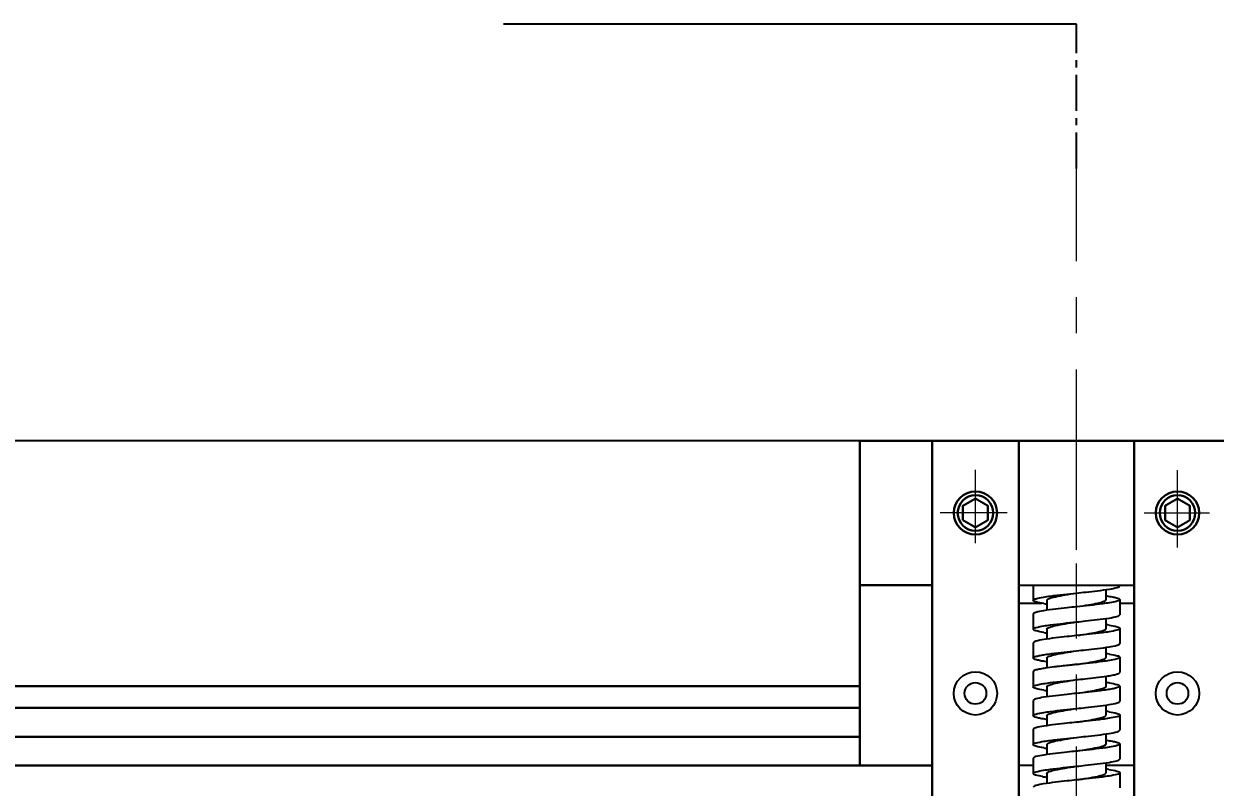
# Model space of a CAD drawing. Header units: inches. Extents: x -8900 to -5053, y -1814 to -15.
# Drawn here: x -8618.8 to -8536.2, y -486.6 to -433.7 of the extents above; entities that cross this region are included whole.
import ezdxf

# ---------------------------------------------------------------- set-up
doc = ezdxf.new("R2010")
doc.units = ezdxf.units.IN
doc.header["$LTSCALE"] = 2
doc.header["$MEASUREMENT"] = 0
doc.linetypes.add('CENTER', pattern=[2, 1.25, -0.25, 0.25, -0.25])
doc.linetypes.add('HIDDEN', pattern=[0.375, 0.25, -0.125])
doc.layers.add('02___PRT_ALL_AXES', color=7, linetype='Continuous')
doc.layers.add('DEFAULT_1', color=7, linetype='CENTER')
doc.layers.add('duong co ban', color=7, linetype='Continuous', lineweight=50)
doc.layers.add('duong tam', color=1, linetype='CENTER', lineweight=20)
doc.styles.get("Standard").update_dxf_attribs({"font": 'arial.ttf', "height": 2.5})
doc.dimstyles.new('d3', dxfattribs={"dimtxt": 4, "dimasz": 3.5, "dimexe": 1.5, "dimexo": 0, "dimgap": 1.5, "dimtad": 1, "dimtoh": 1, "dimdec": 1, "dimtxsty": 'Standard', "dimcen": 2.5, "dimadec": 0, "dimazin": 0, "dimtm": 1e-09, "dimtfac": 1, "dimtdec": 1, "dimtix": 1, "dimtmove": 0, "dimatfit": 3, "dimfxl": 0.18, "dimtolj": 1, "dimarcsym": 1})
doc.dimstyles.get("Standard").update_dxf_attribs({"dimtxt": 0.18, "dimasz": 0.18, "dimexe": 0.18, "dimexo": 0.0625, "dimgap": 0.09, "dimtad": 0, "dimtih": 1, "dimtoh": 1, "dimdec": 4, "dimzin": 0, "dimdsep": 46, "dimtxsty": 'Standard', "dimcen": 0.09, "dimadec": 0, "dimazin": 0, "dimtfac": 1, "dimtdec": 4, "dimtofl": 0, "dimtmove": 0, "dimatfit": 3, "dimfxl": 1, "dimtolj": 1, "dimtzin": 0, "dimarcsym": 0})

# ---------------------------------------------------------------- blocks, each defined once
blk = doc.blocks.new('*D34')
at = {"layer": 'Defpoints', "color": 0, "lineweight": 20}
for p in [(-8560.834, -462.562), (-8776.876, -697.562), (-8560.834, -697.562)]:
    blk.add_point(p, dxfattribs=at)
at = {"layer": 'duong co ban', "color": 0, "lineweight": -2}
for p, q in [((-8560.834, -462.562), (-8778.376, -462.562)), ((-8776.876, -466.062), (-8776.876, -694.062)), ((-8560.834, -697.562), (-8778.376, -697.562))]:
    blk.add_line(p, q, dxfattribs=at)
at = {"layer": 'duong co ban', "color": 0, "lineweight": 20}
for points in [[(-8777.459, -466.062), (-8776.293, -466.062), (-8776.876, -462.562)], [(-8777.459, -694.062), (-8776.293, -694.062), (-8776.876, -697.562)]]:
    blk.add_solid(points, dxfattribs=at)
at = {"layer": 'duong co ban', "color": 0, "lineweight": 20, "insert": (-8779.652, -580.062), "char_height": 2.5, "attachment_point": 5, "rotation": 90}
blk.add_mtext('\\A1;500', dxfattribs=at)

msp = doc.modelspace()

# ---------------------------------------------------------------- linework, layer by layer
at = {"color": 7, "linetype": 'Continuous', "lineweight": 30}
for p, q in [((-8560.834, -462.562), (-8560.834, -485.062)), ((-8560.834, -462.562), (-8530.834, -462.562)), ((-8555.834, -572.504), (-8555.834, -462.562)), ((-8549.834, -572.504), (-8549.834, -462.562)), ((-8541.834, -572.504), (-8541.834, -462.562)), ((-8560.834, -472.562), (-8555.834, -472.562)), ((-8560.834, -479.562), (-8695.278, -479.562)), ((-8560.834, -481.062), (-8695.278, -481.062)), ((-8560.834, -483.062), (-8695.278, -483.062)), ((-8555.834, -485.062), (-8702.778, -485.062))]:
    msp.add_line(p, q, dxfattribs=at)
at = {"color": 7, "linetype": 'Continuous'}
for p, q in [((-8549.834, -472.562), (-8541.834, -472.562)), ((-8543.784, -473.562), (-8543.784, -472.87)), ((-8547.884, -473.612), (-8547.884, -474.304)), ((-8549.834, -473.812), (-8548.239, -473.812)), ((-8542.834, -473.812), (-8541.834, -473.812)), ((-8543.784, -475.562), (-8543.784, -474.87)), ((-8547.884, -475.612), (-8547.884, -476.304)), ((-8543.784, -477.562), (-8543.784, -476.87)), ((-8547.884, -477.612), (-8547.884, -478.303)), ((-8543.784, -479.562), (-8543.784, -478.87)), ((-8547.884, -479.612), (-8547.884, -480.304)), ((-8543.784, -481.562), (-8543.784, -480.87)), ((-8547.884, -481.612), (-8547.884, -482.304)), ((-8543.784, -483.562), (-8543.784, -482.87)), ((-8547.884, -483.612), (-8547.884, -484.304)), ((-8548.834, -485.062), (-8549.834, -485.062)), ((-8543.784, -485.562), (-8543.784, -484.87)), ((-8541.834, -485.062), (-8543.784, -485.062)), ((-8547.884, -485.612), (-8547.884, -486.304))]:
    msp.add_line(p, q, dxfattribs=at)
at = {"color": 7, "linetype": 'Continuous', "lineweight": 30}
for centre, radius in [((-8552.834, -467.562), 1.5), ((-8552.833, -467.562), 1.232), ((-8538.834, -467.562), 1.5), ((-8538.834, -467.562), 1.232)]:
    msp.add_circle(centre, radius, dxfattribs=at)
at = {"color": 7, "linetype": 'Continuous'}
for centre, radius, start, end in [((-8546.025, -488.736), 15.596, 81.5319, 81.66173), ((-8545.983, -460.726), 13.284, 260.84163, 261.69436), ((-8545.699, -488.545), 13.382, 80.87401, 81.69423), ((-8545.978, -462.688), 13.322, 260.85492, 261.69424), ((-8545.629, -462.351), 15.685, 261.53456, 261.70055), ((-8545.632, -490.11), 12.941, 80.72373, 81.69643), ((-8545.638, -492.147), 12.979, 80.73415, 81.69835), ((-8545.989, -466.764), 13.245, 260.82851, 261.69458), ((-8545.645, -466.461), 15.573, 261.52808, 261.65839), ((-8545.692, -494.505), 13.341, 80.86093, 81.69397), ((-8546.023, -498.724), 15.584, 81.53045, 81.65988), ((-8545.982, -470.714), 13.295, 260.84592, 261.69384), ((-8545.716, -498.658), 13.496, 80.91182, 81.69372), ((-8546.23, -474.311), 11.679, 260.39231, 261.56689), ((-8545.646, -470.463), 15.571, 261.51748, 261.65202)]:
    msp.add_arc(centre, radius, start, end, dxfattribs=at)
at = {"color": 7, "linetype": 'Continuous', "lineweight": 30}
for points, weights in [([(-8553.697, -467.064), (-8553.465, -466.93), (-8553.265, -466.814)], [1.01001874936, 1.04314139574, 1]), ([(-8553.697, -467.562), (-8553.697, -467.331), (-8553.697, -467.064)], [1, 1.04314139574, 1.01001874936]), ([(-8553.265, -466.814), (-8553.065, -466.699), (-8552.833, -466.565)], [1, 1.04314139574, 1.01001874936]), ([(-8552.833, -466.565), (-8552.602, -466.699), (-8552.402, -466.814)], [1.01001874936, 1.04314139574, 1]), ([(-8552.402, -466.814), (-8552.201, -466.93), (-8551.97, -467.064)], [1, 1.04314139574, 1.01001874936]), ([(-8551.97, -467.064), (-8551.97, -467.331), (-8551.97, -467.562)], [1.01001874936, 1.04314139574, 1]), ([(-8539.266, -466.814), (-8539.466, -466.93), (-8539.697, -467.064)], [1, 1.04314139574, 1.01001874936]), ([(-8539.697, -467.064), (-8539.697, -467.331), (-8539.697, -467.562)], [1.01001874936, 1.04314139574, 1]), ([(-8538.834, -466.565), (-8539.065, -466.699), (-8539.266, -466.814)], [1.01001874936, 1.04314139574, 1]), ([(-8538.402, -466.814), (-8538.603, -466.699), (-8538.834, -466.565)], [1, 1.04314139574, 1.01001874936]), ([(-8537.971, -467.064), (-8538.202, -466.93), (-8538.402, -466.814)], [1.01001874936, 1.04314139574, 1]), ([(-8537.971, -467.562), (-8537.971, -467.331), (-8537.971, -467.064)], [1, 1.04314139574, 1.01001874936]), ([(-8553.697, -468.06), (-8553.697, -467.793), (-8553.697, -467.562)], [1.01001874936, 1.04314139574, 1]), ([(-8551.97, -467.562), (-8551.97, -467.793), (-8551.97, -468.06)], [1, 1.04314139574, 1.01001874936]), ([(-8539.697, -467.562), (-8539.697, -467.793), (-8539.697, -468.06)], [1, 1.04314139574, 1.01001874936]), ([(-8537.971, -468.06), (-8537.971, -467.793), (-8537.971, -467.562)], [1.01001874936, 1.04314139574, 1]), ([(-8553.265, -468.31), (-8553.465, -468.194), (-8553.697, -468.06)], [1, 1.04314139574, 1.01001874936]), ([(-8552.833, -468.559), (-8553.065, -468.425), (-8553.265, -468.31)], [1.01001874936, 1.04314139574, 1]), ([(-8552.402, -468.31), (-8552.602, -468.425), (-8552.833, -468.559)], [1, 1.04314139574, 1.01001874936]), ([(-8551.97, -468.06), (-8552.201, -468.194), (-8552.402, -468.31)], [1.01001874936, 1.04314139574, 1]), ([(-8539.697, -468.06), (-8539.466, -468.194), (-8539.266, -468.31)], [1.01001874936, 1.04314139574, 1]), ([(-8539.266, -468.31), (-8539.065, -468.425), (-8538.834, -468.559)], [1, 1.04314139574, 1.01001874936]), ([(-8538.834, -468.559), (-8538.603, -468.425), (-8538.402, -468.31)], [1.01001874936, 1.04314139574, 1]), ([(-8538.402, -468.31), (-8538.202, -468.194), (-8537.971, -468.06)], [1, 1.04314139574, 1.01001874936])]:
    msp.add_rational_spline(points, weights, degree=2, dxfattribs=at)
at = {"color": 7, "linetype": 'Continuous'}
for points, knots in [([(-8545.834, -473.112), (-8545.619, -473.089), (-8544.857, -473.007), (-8544.094, -472.926), (-8543.551, -472.837)], [0, 0, 0, 0, 0.281353, 1, 1, 1, 1]), ([(-8543.551, -472.837), (-8543.372, -472.807), (-8543.136, -472.763), (-8542.905, -472.69), (-8542.834, -472.636), (-8542.834, -472.612)], [0, 0, 0, 0, 0.709777, 0.904748, 1, 1, 1, 1]), ([(-8548.834, -473.612), (-8548.834, -473.588), (-8548.761, -473.534), (-8548.529, -473.461), (-8548.292, -473.416), (-8548.112, -473.387)], [0, 0, 0, 0, 0.095136, 0.29011, 1, 1, 1, 1]), ([(-8548.098, -473.84), (-8548.281, -473.81), (-8548.523, -473.765), (-8548.759, -473.691), (-8548.834, -473.637), (-8548.834, -473.612)], [0, 0, 0, 0, 0.710235, 0.905271, 1, 1, 1, 1]), ([(-8548.112, -473.387), (-8547.956, -473.361), (-8547.198, -473.254), (-8546.437, -473.176), (-8545.834, -473.112)], [0, 0, 0, 0, 0.207069, 1, 1, 1, 1]), ([(-8547.883, -473.612), (-8547.883, -473.587), (-8547.83, -473.529), (-8547.629, -473.444), (-8547.212, -473.34), (-8546.581, -473.228), (-8546.095, -473.153), (-8545.834, -473.112)], [0, 0, 0, 0, 0.034523, 0.096427, 0.312241, 0.628608, 1, 1, 1, 1]), ([(-8543.551, -473.787), (-8543.707, -473.812), (-8544.466, -473.92), (-8545.229, -473.998), (-8545.834, -474.062)], [0, 0, 0, 0, 0.206848, 1, 1, 1, 1]), ([(-8545.756, -474.05), (-8545.502, -474.011), (-8545.041, -473.939), (-8544.406, -473.823), (-8544.04, -473.73), (-8543.784, -473.626), (-8543.784, -473.562)], [0, 0, 0, 0, 0.374844, 0.691388, 0.906385, 1, 1, 1, 1]), ([(-8543.729, -473.31), (-8543.602, -473.328), (-8543.382, -473.363), (-8543.095, -473.426), (-8542.928, -473.473), (-8542.834, -473.533), (-8542.834, -473.562)], [0, 0, 0, 0, 0.407115, 0.713114, 0.908825, 1, 1, 1, 1]), ([(-8542.834, -473.562), (-8542.834, -473.586), (-8542.905, -473.64), (-8543.136, -473.713), (-8543.372, -473.757), (-8543.551, -473.787)], [0, 0, 0, 0, 0.095252, 0.290223, 1, 1, 1, 1]), ([(-8548.112, -474.337), (-8548.292, -474.366), (-8548.529, -474.411), (-8548.761, -474.484), (-8548.834, -474.538), (-8548.834, -474.562)], [0, 0, 0, 0, 0.709894, 0.904867, 1, 1, 1, 1]), ([(-8545.834, -474.062), (-8546.048, -474.085), (-8546.808, -474.166), (-8547.57, -474.248), (-8548.112, -474.337)], [0, 0, 0, 0, 0.281198, 1, 1, 1, 1]), ([(-8543.576, -474.841), (-8543.391, -474.811), (-8543.147, -474.765), (-8542.909, -474.692), (-8542.834, -474.637), (-8542.834, -474.612)], [0, 0, 0, 0, 0.710157, 0.905312, 1, 1, 1, 1]), ([(-8548.834, -475.612), (-8548.834, -475.588), (-8548.761, -475.533), (-8548.527, -475.461), (-8548.287, -475.415), (-8548.106, -475.386)], [0, 0, 0, 0, 0.094848, 0.289788, 1, 1, 1, 1]), ([(-8548.106, -475.386), (-8547.95, -475.36), (-8547.194, -475.254), (-8546.435, -475.176), (-8545.834, -475.112)], [0, 0, 0, 0, 0.207465, 1, 1, 1, 1]), ([(-8547.884, -475.612), (-8547.883, -475.587), (-8547.83, -475.529), (-8547.629, -475.444), (-8547.212, -475.34), (-8546.581, -475.228), (-8546.095, -475.153), (-8545.834, -475.112)], [0, 0, 0, 0, 0.03453, 0.096426, 0.312244, 0.62861, 1, 1, 1, 1]), ([(-8545.834, -475.112), (-8545.622, -475.09), (-8544.869, -475.009), (-8544.115, -474.928), (-8543.576, -474.841)], [0, 0, 0, 0, 0.280335, 1, 1, 1, 1]), ([(-8543.576, -475.333), (-8543.391, -475.363), (-8543.147, -475.409), (-8542.908, -475.482), (-8542.834, -475.537), (-8542.834, -475.562)], [0, 0, 0, 0, 0.710555, 0.90557, 1, 1, 1, 1]), ([(-8548.095, -475.84), (-8548.279, -475.811), (-8548.522, -475.765), (-8548.759, -475.692), (-8548.833, -475.637), (-8548.834, -475.612)], [0, 0, 0, 0, 0.710123, 0.905232, 1, 1, 1, 1]), ([(-8545.834, -476.062), (-8546.047, -476.085), (-8546.805, -476.166), (-8547.564, -476.248), (-8548.106, -476.336)], [0, 0, 0, 0, 0.280918, 1, 1, 1, 1]), ([(-8543.576, -475.791), (-8543.732, -475.816), (-8544.483, -475.921), (-8545.237, -475.999), (-8545.834, -476.062)], [0, 0, 0, 0, 0.208255, 1, 1, 1, 1]), ([(-8545.704, -476.042), (-8545.456, -476.003), (-8545.006, -475.933), (-8544.388, -475.818), (-8544.031, -475.728), (-8543.784, -475.624), (-8543.784, -475.562)], [0, 0, 0, 0, 0.376343, 0.692378, 0.906437, 1, 1, 1, 1]), ([(-8542.834, -475.562), (-8542.834, -475.587), (-8542.909, -475.642), (-8543.147, -475.715), (-8543.391, -475.761), (-8543.576, -475.791)], [0, 0, 0, 0, 0.094688, 0.289843, 1, 1, 1, 1]), ([(-8548.106, -476.336), (-8548.287, -476.365), (-8548.527, -476.411), (-8548.761, -476.483), (-8548.834, -476.538), (-8548.834, -476.562)], [0, 0, 0, 0, 0.710212, 0.905152, 1, 1, 1, 1]), ([(-8545.834, -477.112), (-8545.62, -477.089), (-8544.859, -477.008), (-8544.098, -476.926), (-8543.555, -476.837)], [0, 0, 0, 0, 0.281148, 1, 1, 1, 1]), ([(-8543.555, -476.837), (-8543.375, -476.808), (-8543.138, -476.763), (-8542.906, -476.691), (-8542.834, -476.636), (-8542.834, -476.612)], [0, 0, 0, 0, 0.709928, 0.904893, 1, 1, 1, 1]), ([(-8548.834, -477.612), (-8548.833, -477.585), (-8548.746, -477.526), (-8548.589, -477.481), (-8548.321, -477.419), (-8548.115, -477.386), (-8547.995, -477.368)], [0, 0, 0, 0, 0.09239, 0.28787, 0.593127, 1, 1, 1, 1]), ([(-8547.937, -477.865), (-8548.065, -477.846), (-8548.285, -477.811), (-8548.572, -477.748), (-8548.739, -477.701), (-8548.834, -477.641), (-8548.834, -477.612)], [0, 0, 0, 0, 0.407145, 0.713151, 0.908869, 1, 1, 1, 1]), ([(-8547.995, -477.368), (-8547.843, -477.345), (-8547.124, -477.247), (-8546.402, -477.172), (-8545.834, -477.112)], [0, 0, 0, 0, 0.212992, 1, 1, 1, 1]), ([(-8547.884, -477.612), (-8547.883, -477.587), (-8547.83, -477.529), (-8547.629, -477.444), (-8547.212, -477.34), (-8546.581, -477.228), (-8546.095, -477.153), (-8545.834, -477.112)], [0, 0, 0, 0, 0.034539, 0.096426, 0.312245, 0.628613, 1, 1, 1, 1]), ([(-8545.834, -478.062), (-8545.572, -478.021), (-8545.087, -477.946), (-8544.455, -477.834), (-8544.038, -477.73), (-8543.837, -477.645), (-8543.784, -477.587), (-8543.784, -477.562)], [0, 0, 0, 0, 0.3714, 0.687783, 0.903599, 0.965459, 1, 1, 1, 1]), ([(-8543.555, -477.787), (-8543.712, -477.813), (-8544.469, -477.92), (-8545.23, -477.998), (-8545.834, -478.062)], [0, 0, 0, 0, 0.207135, 1, 1, 1, 1]), ([(-8542.834, -477.562), (-8542.834, -477.586), (-8542.906, -477.641), (-8543.138, -477.713), (-8543.375, -477.758), (-8543.555, -477.787)], [0, 0, 0, 0, 0.095107, 0.290072, 1, 1, 1, 1]), ([(-8543.546, -477.338), (-8543.368, -477.367), (-8543.134, -477.412), (-8542.905, -477.484), (-8542.834, -477.538), (-8542.834, -477.562)], [0, 0, 0, 0, 0.709671, 0.904615, 1, 1, 1, 1]), ([(-8547.995, -478.318), (-8548.115, -478.336), (-8548.321, -478.369), (-8548.589, -478.431), (-8548.746, -478.476), (-8548.833, -478.535), (-8548.834, -478.562)], [0, 0, 0, 0, 0.406873, 0.71213, 0.90761, 1, 1, 1, 1]), ([(-8547.119, -478.203), (-8547.199, -478.212), (-8547.491, -478.247), (-8547.784, -478.286), (-8547.995, -478.318)], [0, 0, 0, 0, 0.273005, 1, 1, 1, 1]), ([(-8545.834, -478.062), (-8545.944, -478.074), (-8546.372, -478.119), (-8546.801, -478.166), (-8547.119, -478.203)], [0, 0, 0, 0, 0.257409, 1, 1, 1, 1]), ([(-8543.729, -478.864), (-8543.602, -478.846), (-8543.382, -478.811), (-8543.095, -478.748), (-8542.928, -478.701), (-8542.834, -478.641), (-8542.834, -478.612)], [0, 0, 0, 0, 0.407113, 0.713114, 0.908828, 1, 1, 1, 1]), ([(-8548.834, -479.612), (-8548.834, -479.588), (-8548.761, -479.533), (-8548.528, -479.461), (-8548.29, -479.415), (-8548.109, -479.386)], [0, 0, 0, 0, 0.09503, 0.290013, 1, 1, 1, 1]), ([(-8548.109, -479.386), (-8547.953, -479.361), (-8547.196, -479.254), (-8546.436, -479.176), (-8545.834, -479.112)], [0, 0, 0, 0, 0.207268, 1, 1, 1, 1]), ([(-8547.884, -479.612), (-8547.883, -479.587), (-8547.83, -479.529), (-8547.629, -479.444), (-8547.212, -479.34), (-8546.581, -479.228), (-8546.095, -479.153), (-8545.834, -479.112)], [0, 0, 0, 0, 0.034547, 0.096419, 0.312243, 0.628613, 1, 1, 1, 1]), ([(-8545.834, -479.112), (-8545.64, -479.092), (-8544.938, -479.017), (-8544.235, -478.94), (-8543.729, -478.864)], [0, 0, 0, 0, 0.274856, 1, 1, 1, 1]), ([(-8545.601, -480.026), (-8545.364, -479.989), (-8544.936, -479.922), (-8544.351, -479.81), (-8544.013, -479.723), (-8543.783, -479.621), (-8543.784, -479.562)], [0, 0, 0, 0, 0.379181, 0.69419, 0.906449, 1, 1, 1, 1]), ([(-8542.834, -479.562), (-8542.834, -479.591), (-8542.928, -479.651), (-8543.095, -479.698), (-8543.382, -479.761), (-8543.602, -479.796), (-8543.729, -479.814)], [0, 0, 0, 0, 0.091172, 0.286886, 0.592887, 1, 1, 1, 1]), ([(-8543.548, -479.338), (-8543.37, -479.367), (-8543.135, -479.412), (-8542.905, -479.484), (-8542.834, -479.538), (-8542.834, -479.562)], [0, 0, 0, 0, 0.70972, 0.904681, 1, 1, 1, 1]), ([(-8548.1, -479.839), (-8548.283, -479.81), (-8548.524, -479.764), (-8548.76, -479.691), (-8548.834, -479.637), (-8548.834, -479.612)], [0, 0, 0, 0, 0.710168, 0.905195, 1, 1, 1, 1]), ([(-8548.109, -480.336), (-8548.29, -480.365), (-8548.528, -480.411), (-8548.761, -480.483), (-8548.834, -480.538), (-8548.834, -480.562)], [0, 0, 0, 0, 0.709987, 0.90497, 1, 1, 1, 1]), ([(-8545.834, -480.062), (-8546.047, -480.085), (-8546.807, -480.166), (-8547.567, -480.248), (-8548.109, -480.336)], [0, 0, 0, 0, 0.281054, 1, 1, 1, 1]), ([(-8543.729, -479.814), (-8543.879, -479.837), (-8544.58, -479.931), (-8545.282, -480.004), (-8545.834, -480.062)], [0, 0, 0, 0, 0.215513, 1, 1, 1, 1]), ([(-8548.094, -481.384), (-8547.938, -481.358), (-8547.186, -481.253), (-8546.431, -481.175), (-8545.834, -481.112)], [0, 0, 0, 0, 0.208102, 1, 1, 1, 1]), ([(-8547.884, -481.612), (-8547.884, -481.587), (-8547.83, -481.529), (-8547.629, -481.444), (-8547.212, -481.34), (-8546.581, -481.228), (-8546.095, -481.153), (-8545.834, -481.112)], [0, 0, 0, 0, 0.034554, 0.096413, 0.31224, 0.628613, 1, 1, 1, 1]), ([(-8545.834, -481.112), (-8545.622, -481.09), (-8544.868, -481.009), (-8544.113, -480.927), (-8543.574, -480.84)], [0, 0, 0, 0, 0.280441, 1, 1, 1, 1]), ([(-8543.574, -480.84), (-8543.389, -480.811), (-8543.146, -480.765), (-8542.908, -480.692), (-8542.834, -480.637), (-8542.834, -480.612)], [0, 0, 0, 0, 0.710089, 0.905231, 1, 1, 1, 1]), ([(-8548.834, -481.612), (-8548.834, -481.587), (-8548.759, -481.532), (-8548.522, -481.459), (-8548.278, -481.413), (-8548.094, -481.384)], [0, 0, 0, 0, 0.094557, 0.289568, 1, 1, 1, 1]), ([(-8547.94, -481.864), (-8548.066, -481.845), (-8548.286, -481.811), (-8548.573, -481.748), (-8548.739, -481.701), (-8548.833, -481.641), (-8548.834, -481.612)], [0, 0, 0, 0, 0.407057, 0.71301, 0.908734, 1, 1, 1, 1]), ([(-8545.834, -482.062), (-8545.572, -482.021), (-8545.087, -481.946), (-8544.455, -481.834), (-8544.038, -481.73), (-8543.837, -481.645), (-8543.784, -481.587), (-8543.784, -481.562)], [0, 0, 0, 0, 0.371394, 0.687775, 0.903603, 0.965445, 1, 1, 1, 1]), ([(-8543.574, -481.79), (-8543.729, -481.816), (-8544.481, -481.921), (-8545.236, -481.999), (-8545.834, -482.062)], [0, 0, 0, 0, 0.208112, 1, 1, 1, 1]), ([(-8542.834, -481.562), (-8542.834, -481.587), (-8542.908, -481.642), (-8543.146, -481.715), (-8543.389, -481.761), (-8543.574, -481.79)], [0, 0, 0, 0, 0.094769, 0.289911, 1, 1, 1, 1]), ([(-8543.573, -481.334), (-8543.389, -481.363), (-8543.146, -481.409), (-8542.908, -481.482), (-8542.834, -481.537), (-8542.834, -481.562)], [0, 0, 0, 0, 0.710523, 0.905512, 1, 1, 1, 1]), ([(-8548.094, -482.334), (-8548.278, -482.363), (-8548.522, -482.409), (-8548.759, -482.482), (-8548.834, -482.537), (-8548.834, -482.562)], [0, 0, 0, 0, 0.710432, 0.905443, 1, 1, 1, 1]), ([(-8545.834, -482.062), (-8546.045, -482.084), (-8546.8, -482.165), (-8547.555, -482.247), (-8548.094, -482.334)], [0, 0, 0, 0, 0.280442, 1, 1, 1, 1]), ([(-8545.834, -483.112), (-8545.621, -483.089), (-8544.864, -483.008), (-8544.106, -482.927), (-8543.565, -482.839)], [0, 0, 0, 0, 0.280761, 1, 1, 1, 1]), ([(-8543.565, -482.839), (-8543.383, -482.809), (-8543.142, -482.764), (-8542.907, -482.691), (-8542.834, -482.637), (-8542.834, -482.612)], [0, 0, 0, 0, 0.710203, 0.905194, 1, 1, 1, 1]), ([(-8548.834, -483.612), (-8548.833, -483.587), (-8548.759, -483.532), (-8548.522, -483.459), (-8548.279, -483.414), (-8548.095, -483.384)], [0, 0, 0, 0, 0.094804, 0.289933, 1, 1, 1, 1]), ([(-8548.097, -483.84), (-8548.281, -483.81), (-8548.523, -483.764), (-8548.759, -483.692), (-8548.834, -483.637), (-8548.834, -483.612)], [0, 0, 0, 0, 0.710452, 0.905427, 1, 1, 1, 1]), ([(-8548.095, -483.384), (-8547.939, -483.359), (-8547.187, -483.253), (-8546.432, -483.175), (-8545.834, -483.112)], [0, 0, 0, 0, 0.208029, 1, 1, 1, 1]), ([(-8547.884, -483.612), (-8547.884, -483.587), (-8547.83, -483.529), (-8547.629, -483.444), (-8547.212, -483.34), (-8546.581, -483.228), (-8546.095, -483.153), (-8545.834, -483.112)], [0, 0, 0, 0, 0.034558, 0.096407, 0.312236, 0.628612, 1, 1, 1, 1]), ([(-8545.834, -484.062), (-8545.572, -484.021), (-8545.087, -483.946), (-8544.455, -483.834), (-8544.038, -483.73), (-8543.837, -483.645), (-8543.784, -483.587), (-8543.784, -483.562)], [0, 0, 0, 0, 0.37139, 0.687769, 0.903598, 0.965442, 1, 1, 1, 1]), ([(-8543.728, -483.31), (-8543.601, -483.329), (-8543.381, -483.363), (-8543.095, -483.426), (-8542.928, -483.473), (-8542.834, -483.533), (-8542.834, -483.562)], [0, 0, 0, 0, 0.407084, 0.713059, 0.908775, 1, 1, 1, 1]), ([(-8542.834, -483.562), (-8542.834, -483.587), (-8542.907, -483.641), (-8543.142, -483.714), (-8543.383, -483.759), (-8543.565, -483.789)], [0, 0, 0, 0, 0.094806, 0.289797, 1, 1, 1, 1]), ([(-8548.095, -484.334), (-8548.279, -484.364), (-8548.522, -484.409), (-8548.759, -484.482), (-8548.833, -484.537), (-8548.834, -484.562)], [0, 0, 0, 0, 0.710067, 0.905196, 1, 1, 1, 1]), ([(-8545.834, -484.062), (-8546.045, -484.085), (-8546.8, -484.165), (-8547.556, -484.247), (-8548.095, -484.334)], [0, 0, 0, 0, 0.280502, 1, 1, 1, 1]), ([(-8543.565, -483.789), (-8543.721, -483.814), (-8544.475, -483.921), (-8545.233, -483.998), (-8545.834, -484.062)], [0, 0, 0, 0, 0.207666, 1, 1, 1, 1]), ([(-8548.109, -485.386), (-8547.953, -485.361), (-8547.196, -485.254), (-8546.436, -485.176), (-8545.834, -485.112)], [0, 0, 0, 0, 0.20725, 1, 1, 1, 1]), ([(-8547.884, -485.612), (-8547.884, -485.587), (-8547.83, -485.529), (-8547.629, -485.444), (-8547.212, -485.34), (-8546.581, -485.228), (-8546.095, -485.153), (-8545.834, -485.112)], [0, 0, 0, 0, 0.034563, 0.096395, 0.312226, 0.628606, 1, 1, 1, 1]), ([(-8545.834, -485.112), (-8545.623, -485.09), (-8544.87, -485.009), (-8544.117, -484.928), (-8543.579, -484.841)], [0, 0, 0, 0, 0.280248, 1, 1, 1, 1]), ([(-8543.584, -485.332), (-8543.397, -485.362), (-8543.15, -485.408), (-8542.91, -485.482), (-8542.834, -485.537), (-8542.834, -485.562)], [0, 0, 0, 0, 0.710398, 0.90557, 1, 1, 1, 1]), ([(-8543.579, -484.841), (-8543.393, -484.811), (-8543.148, -484.765), (-8542.909, -484.692), (-8542.834, -484.637), (-8542.834, -484.612)], [0, 0, 0, 0, 0.710491, 0.905567, 1, 1, 1, 1]), ([(-8548.834, -485.612), (-8548.833, -485.588), (-8548.761, -485.533), (-8548.528, -485.461), (-8548.29, -485.416), (-8548.109, -485.386)], [0, 0, 0, 0, 0.095037, 0.290045, 1, 1, 1, 1]), ([(-8548.179, -485.826), (-8548.343, -485.798), (-8548.557, -485.756), (-8548.77, -485.686), (-8548.834, -485.635), (-8548.834, -485.612)], [0, 0, 0, 0, 0.708218, 0.902897, 1, 1, 1, 1]), ([(-8545.834, -486.062), (-8546.047, -486.085), (-8546.807, -486.166), (-8547.567, -486.248), (-8548.109, -486.336)], [0, 0, 0, 0, 0.281053, 1, 1, 1, 1]), ([(-8545.834, -486.062), (-8545.572, -486.021), (-8545.087, -485.946), (-8544.455, -485.834), (-8544.038, -485.73), (-8543.837, -485.645), (-8543.784, -485.587), (-8543.784, -485.562)], [0, 0, 0, 0, 0.371388, 0.687763, 0.903592, 0.965442, 1, 1, 1, 1]), ([(-8543.579, -485.791), (-8543.734, -485.816), (-8544.484, -485.922), (-8545.238, -485.999), (-8545.834, -486.062)], [0, 0, 0, 0, 0.208357, 1, 1, 1, 1]), ([(-8542.834, -485.562), (-8542.834, -485.587), (-8542.909, -485.642), (-8543.148, -485.715), (-8543.393, -485.761), (-8543.579, -485.791)], [0, 0, 0, 0, 0.094433, 0.289509, 1, 1, 1, 1]), ([(-8548.109, -486.336), (-8548.29, -486.366), (-8548.528, -486.411), (-8548.761, -486.483), (-8548.833, -486.538), (-8548.834, -486.562)], [0, 0, 0, 0, 0.709955, 0.904963, 1, 1, 1, 1])]:
    msp.add_open_spline(points, degree=3, knots=knots, dxfattribs=at)
at = {"layer": '02___PRT_ALL_AXES', "color": 8, "linetype": 'HIDDEN'}
msp.add_line((-8549.584, -462.562), (-8542.084, -462.562), dxfattribs=at)
at = {"layer": '02___PRT_ALL_AXES', "color": 7, "linetype": 'Continuous'}
for p, q in [((-8548.834, -472.562), (-8548.834, -473.612)), ((-8542.834, -472.562), (-8542.834, -472.612)), ((-8542.834, -473.562), (-8542.834, -474.612)), ((-8548.834, -474.562), (-8548.834, -475.612)), ((-8542.834, -475.562), (-8542.834, -476.612)), ((-8548.834, -476.562), (-8548.834, -477.612)), ((-8542.834, -477.562), (-8542.834, -478.612)), ((-8548.834, -478.562), (-8548.834, -479.612)), ((-8542.834, -479.562), (-8542.834, -480.612)), ((-8548.834, -480.562), (-8548.834, -481.612)), ((-8542.834, -481.562), (-8542.834, -482.612)), ((-8548.834, -482.562), (-8548.834, -483.612)), ((-8542.834, -483.562), (-8542.834, -484.612)), ((-8548.834, -484.562), (-8548.834, -485.612)), ((-8542.834, -485.562), (-8542.834, -486.612))]:
    msp.add_line(p, q, dxfattribs=at)
for centre, radius in [((-8552.834, -480.062), 1.5), ((-8538.834, -480.062), 1.5), ((-8552.834, -480.062), 0.75), ((-8538.834, -480.062), 0.75)]:
    msp.add_circle(centre, radius, dxfattribs=at)
at = {"layer": 'DEFAULT_1', "color": 7, "linetype": 'CENTER'}
msp.add_line((-8545.834, -443.695), (-8545.834, -433.695), dxfattribs=at)
at = {"layer": 'duong tam', "ltscale": 5}
for p, q in [((-8545.834, -470.112), (-8545.834, -443.695)), ((-8552.834, -469.642), (-8552.833, -464.577)), ((-8538.833, -469.963), (-8538.834, -464.591)), ((-8550.641, -467.562), (-8555.28, -467.562)), ((-8541.153, -467.562), (-8536.613, -467.562)), ((-8545.834, -576.254), (-8545.834, -471.062))]:
    msp.add_line(p, q, dxfattribs=at)

# ---------------------------------------------------------------- dimensions: what is measured, and where the dimension line sits
at = {"layer": 'duong co ban', "lineweight": 20}
dim = msp.add_linear_dim(base=(-8776.876, -697.562), p1=(-8560.834, -462.562), p2=(-8560.834, -697.562), angle=90, text='500', dimstyle='d3', dxfattribs=at)
dim.commit()
dim.dimension.update_dxf_attribs({"geometry": '*D34', "text_midpoint": (-8779.652, -580.062)})

# ---------------------------------------------------------------- leaders
at = {"color": 7, "linetype": 'Continuous'}
msp.add_leader([(-8545.834, -433.695), (-8585.523, -433.695)], dimstyle='Standard', override={"dimtad": 0}, dxfattribs=at)

doc.saveas('drawing.dxf')
